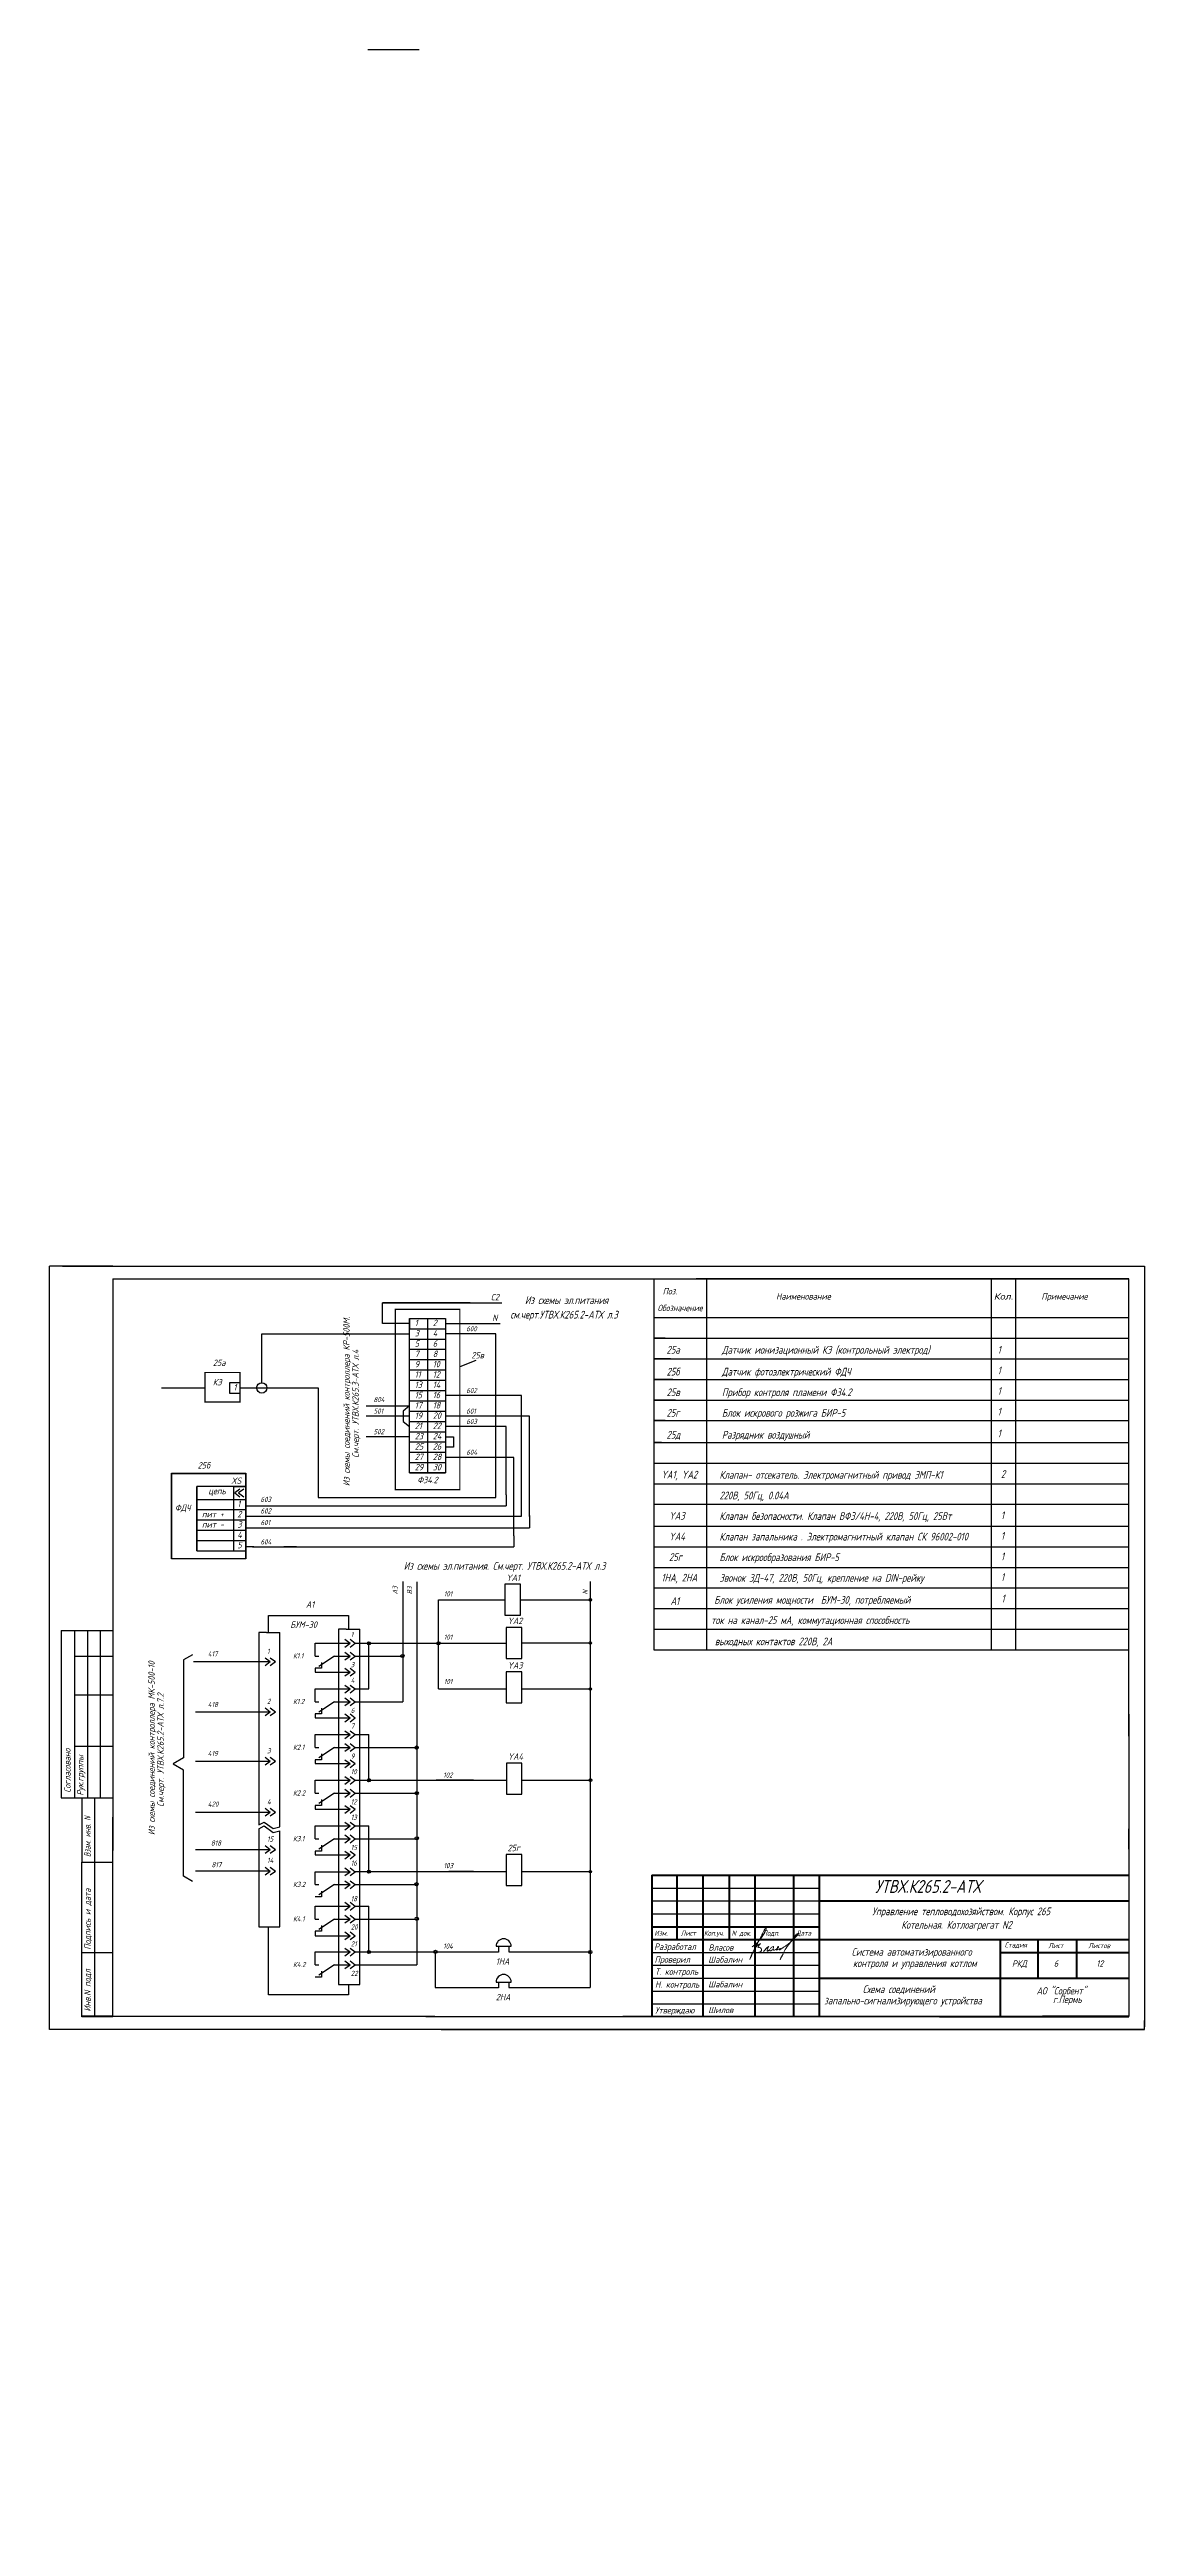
# Model space of a CAD drawing. Extents: x -4 to 1113, y 232 to 1194.
# Drawn here: x -4 to 420, y 232 to 1194 of the extents above; entities that cross this region are included whole.
import ezdxf
from ezdxf.enums import TextEntityAlignment as Align

# ---------------------------------------------------------------- set-up
doc = ezdxf.new("R2010")
doc.units = 0
doc.header["$LTSCALE"] = 20
doc.header["$MEASUREMENT"] = 0
doc.header["$PDMODE"] = 1
doc.linetypes.add('HIDDEN', pattern=[0.375, 0.25, -0.125])
doc.layers.get('0').update_dxf_attribs({"color": 4, "linetype": 'CONTINUOUS'})
doc.layers.add('1', color=7, linetype='CONTINUOUS')
doc.layers.add('проводка', color=184, linetype='CONTINUOUS')
doc.layers.add('MAIN', color=7, linetype='CONTINUOUS', lineweight=50)
doc.layers.add('Текст', color=7, linetype='CONTINUOUS', lineweight=50)
doc.styles.add('ROMANC', font='', dxfattribs={"oblique": 15, "height": 3})
doc.styles.get("Standard").update_dxf_attribs({"font": '', "oblique": 15, "height": 2.5})
doc.styles.get('ROMANC').set_extended_font_data('GOST type A')
doc.styles.get('Standard').set_extended_font_data('GOST type A')

# ---------------------------------------------------------------- blocks, each defined once
blk = doc.blocks.new('Власов')
at = {"layer": 'проводка', "lineweight": 18}
for points in [[(-0.58, 2.47), (1.27, 4.07), (2.73, 5.82), (3.82, 7.33), (4.64, 9.02), (4.84, 10.28), (4.04, 8.93), (3.16, 7.2), (1.39, 3.86), (0.52, 2.26), (-1.55, -2.37), (-0.72, -0.35), (0.34, 1.8), (1.73, 3.31), (2.62, 3.78), (2.31, 3.3), (1.91, 2.96), (1.61, 2.44), (2.21, 2.21), (2.85, 1.83), (2.99, 1.4), (2.77, 0.75), (2.36, 0.49), (2.18, 0.43), (2.07, 0.4), (1.98, 0.4)], [(3.73, 0.66), (4.37, 1.39), (4.91, 2.01), (5.22, 2.29), (5.78, 2.66), (5.59, 2.28), (5.16, 1.05), (5.19, 0.9), (5.7, 1.1), (6.25, 1.38), (6.27, 1.2), (6.3, 1.02), (7.02, 1.21), (7.63, 2.13), (7.63, 2.52), (6.76, 2.22), (6.42, 1.7)]]:
    blk.add_spline(points, degree=3, dxfattribs=at)
for points, knots in [([(7.53, 1.66), (7.5, 1.54), (7.54, 1.28), (8.01, 1.24), (8.83, 1.57), (9.1, 2.08), (9.9, 2.69), (9.43, 2.64), (9.3, 2.52), (9.14, 2.21), (9.04, 1.25), (8.71, 1.13), (8.92, 1.39), (9.3, 1.54), (9.6, 1.6)], [0, 0, 0, 0, 0.614094, 1.118723, 1.807789, 3.045572, 4.744461, 5.191863, 5.576495, 6.389957, 8.441618, 9.345517, 10.182193, 10.758393, 10.758393, 10.758393, 10.758393]), ([(9.73, 1.6), (9.73, 1.6), (10.28, 1.61), (10.33, 1.73), (10.3, 1.95), (10.1, 1.88), (9.94, 1.44), (9.82, 1.2), (10.65, 1.75), (14.06, 4.01), (14.83, 4.98), (18.2, 8.2), (16.58, 7.61), (15.42, 5.89), (12.84, 2.54), (12.14, 1.35), (11.17, -0.37), (10.2, -2.51), (10.72, -1.41), (10.96, -1), (11.17, -0.6), (11.31, -0.38), (11.4, -0.29)], [5.202172, 5.202172, 5.202172, 5.202172, 5.207482, 5.981017, 6.074049, 6.477149, 7.534813, 8.416864, 10.873297, 16.080912, 19.105162, 21.731982, 23.469351, 25.755203, 29.311429, 34.513333, 38.416271, 38.862024, 39.053994, 43.961574, 49.897464, 51.239132, 51.239132, 51.239132, 51.239132])]:
    blk.add_open_spline(points, degree=3, knots=knots, dxfattribs=at)

msp = doc.modelspace()

# ---------------------------------------------------------------- linework, layer by layer
at = {"color": 7, "linetype": 'Continuous'}
for p, q in [((119, 1194), (139, 1194)), ((20, 721.5), (-4.5, 721.5)), ((-4.5, 425), (-4.5, 721.5)), ((164, 716.5), (248, 716.5)), ((230, 716.5), (230, 701.5)), ((243, 716.5), (414.5, 716.5)), ((414.5, 716.5), (246.5, 716.5)), ((250.5, 716.5), (250.5, 572.5)), ((361, 716.5), (361, 572.5)), ((370.5, 716.5), (370.5, 572.5)), ((414.5, 547), (414.5, 716.5)), ((158.75, 707.19), (124.75, 707.19)), ((124.75, 699.19), (124.75, 707.19)), ((124.75, 707.19), (171.02, 707.19)), ((230, 709), (230, 629)), ((77.88, 676.19), (77.88, 695.19)), ((77.88, 695.19), (135.25, 695.19)), ((135.25, 699.19), (124.75, 699.19)), ((135.25, 701.19), (149.25, 701.19)), ((135.25, 641.19), (135.25, 701.19)), ((135.25, 701.19), (142.25, 701.19)), ((135.25, 701.19), (135.25, 697.19)), ((135.25, 697.19), (149.25, 697.19)), ((135.25, 693.19), (149.25, 693.19)), ((142.25, 701.19), (142.25, 641.19)), ((149.25, 701.19), (149.25, 641.19)), ((149.25, 699.19), (158.75, 699.19)), ((149.25, 699.19), (170.4, 699.19)), ((168.75, 695.19), (149.25, 695.19)), ((168.75, 631.69), (168.75, 695.19)), ((230, 701.5), (235.5, 701.5)), ((234.5, 693.5), (230, 693.5)), ((230.5, 701.5), (414.5, 701.5)), ((230.5, 693.5), (414.5, 693.5)), ((135.25, 689.19), (149.25, 689.19)), ((135.25, 685.19), (149.25, 685.19)), ((160.97, 684.8), (154.79, 682.35)), ((236.5, 685.5), (230, 685.5)), ((230.5, 685.5), (414.5, 685.5)), ((69.38, 676.19), (65.38, 676.19)), ((65.38, 676.19), (65.38, 672.19)), ((69.38, 674.19), (99.75, 674.19)), ((99.75, 674.19), (99.75, 634.69)), ((135.25, 681.19), (149.25, 681.19)), ((135.25, 677.19), (149.25, 677.19)), ((135.25, 677.19), (149.25, 677.19)), ((237.5, 677.5), (230, 677.5)), ((230.5, 677.5), (414.5, 677.5)), ((65.38, 672.19), (69.38, 672.19)), ((118.41, 667.19), (135.25, 667.19)), ((135.25, 667.19), (132.75, 665.19)), ((132.75, 665.19), (132.75, 661.19)), ((135.25, 673.19), (149.25, 673.19)), ((135.25, 669.19), (149.25, 669.19)), ((135.25, 665.19), (149.25, 665.19)), ((135.25, 665.19), (149.25, 665.19)), ((178.75, 671.19), (149.25, 671.19)), ((178.75, 624.41), (178.75, 671.19)), ((238.5, 669.5), (230, 669.5)), ((230.5, 669.5), (414.5, 669.5)), ((135.25, 663.19), (118.41, 663.19)), ((135.25, 655.19), (118.41, 655.19)), ((132.75, 661.19), (135.25, 659.19)), ((135.25, 661.19), (149.25, 661.19)), ((135.25, 661.19), (149.25, 661.19)), ((135.25, 657.19), (149.25, 657.19)), ((135.25, 657.19), (149.25, 657.19)), ((181.75, 663.19), (149.25, 663.19)), ((172.75, 659.19), (149.25, 659.19)), ((149.25, 655.19), (152.25, 655.19)), ((152.25, 655.19), (152.25, 651.19)), ((172.75, 632.69), (172.75, 659.19)), ((181.75, 624.19), (181.75, 663.19)), ((234, 661.5), (230, 661.5)), ((234.5, 661.5), (230, 661.5)), ((230.5, 661.5), (414.5, 661.5)), ((230.5, 661.5), (414.5, 661.5)), ((135.25, 653.19), (149.25, 653.19)), ((135.25, 649.19), (149.25, 649.19)), ((135.25, 645.19), (149.25, 645.19)), ((152.25, 651.19), (149.25, 651.19)), ((175.75, 647.19), (149.25, 647.19)), ((175.75, 616.69), (175.75, 647.19)), ((233, 653), (230, 653)), ((230, 651.5), (230, 572.5)), ((230, 645), (414.5, 645)), ((230.5, 653), (414.5, 653)), ((71.75, 640.89), (42.79, 640.89)), ((42.79, 640.89), (42.79, 614.91)), ((52.63, 635.91), (52.63, 630.91)), ((66.88, 635.91), (52.63, 635.91)), ((52.63, 610.91), (52.63, 635.91)), ((66.88, 635.91), (68.88, 635.91)), ((66.88, 635.91), (66.88, 631.91)), ((66.88, 635.91), (71.88, 635.91)), ((66.88, 635.91), (71.88, 635.91)), ((71.88, 635.91), (66.88, 635.91)), ((66.88, 635.91), (66.88, 610.91)), ((70.88, 635.91), (67.88, 635.91)), ((69.38, 635.91), (71.88, 635.91)), ((71.75, 635.91), (71.75, 640.89)), ((71.75, 607.94), (71.75, 640.89)), ((71.88, 610.91), (71.88, 635.91)), ((149.25, 641.19), (135.25, 641.19)), ((135.25, 641.19), (149.25, 641.19)), ((230, 637), (414.5, 637)), ((52.63, 631.41), (52.63, 610.91)), ((52.63, 630.91), (71.88, 630.91)), ((52.63, 626.91), (71.88, 626.91)), ((69.38, 634.91), (67.38, 633.41)), ((67.38, 633.41), (69.38, 631.91)), ((70.88, 634.91), (68.88, 633.41)), ((68.88, 633.41), (70.88, 631.91)), ((71.88, 628.41), (172.75, 628.41)), ((99.75, 634.69), (99.75, 631.69)), ((99.75, 631.69), (168.75, 631.69)), ((172.75, 632.69), (172.75, 628.41)), ((230, 629), (414.5, 629)), ((230.5, 629), (414.5, 629)), ((52.63, 622.91), (71.88, 622.91)), ((52.63, 618.91), (71.88, 618.91)), ((71.88, 624.41), (178.75, 624.41)), ((71.88, 619.91), (181.75, 619.91)), ((175.75, 616.69), (175.75, 612.41)), ((181.75, 624.69), (181.75, 619.91)), ((230.5, 620.5), (414.5, 620.5)), ((42.79, 614.91), (42.79, 607.94)), ((42.79, 607.94), (71.75, 607.94)), ((52.63, 614.91), (71.88, 614.91)), ((52.63, 610.91), (71.88, 610.91)), ((66.88, 610.91), (66.88, 610.91)), ((66.88, 610.91), (71.88, 610.91)), ((74.75, 612.41), (71.88, 612.41)), ((74.25, 612.41), (172.75, 612.41)), ((172.75, 612.41), (175.75, 612.41)), ((230, 612.5), (414.5, 612.5)), ((132.6, 599), (132.6, 552.3)), ((138.03, 598.93), (138.03, 516.8)), ((172.28, 597.91), (172.28, 585.91)), ((178.28, 597.91), (172.28, 597.91)), ((178.28, 585.91), (178.28, 597.91)), ((205.41, 599), (205.41, 441.3)), ((230, 604.5), (414.5, 604.5)), ((230, 596.5), (414.5, 596.5)), ((230, 588.5), (414.5, 588.5)), ((79.67, 579.22), (76.67, 579.22)), ((110.67, 580.47), (107.67, 580.47)), ((172.28, 585.91), (178.28, 585.91)), ((172.79, 581.15), (172.79, 569.15)), ((178.79, 581.15), (172.79, 581.15)), ((178.79, 569.15), (178.79, 581.15)), ((230, 580.5), (414.5, 580.5)), ((51.04, 570.58), (47.45, 568.58)), ((47.45, 568.58), (47.45, 530.58)), ((79.17, 569.41), (81.17, 567.91)), ((79.17, 566.41), (81.17, 567.91)), ((81.17, 569.41), (83.17, 567.91)), ((81.17, 566.41), (83.17, 567.91)), ((98.64, 570.05), (100.05, 570.05)), ((106.05, 570.05), (100.05, 566.05)), ((106.05, 570.05), (112.16, 570.05)), ((110.17, 576.56), (112.17, 575.06)), ((110.17, 573.56), (112.17, 575.06)), ((110.17, 571.56), (112.17, 570.06)), ((110.17, 568.56), (112.17, 570.06)), ((112.17, 576.56), (114.17, 575.06)), ((112.17, 573.56), (114.17, 575.06)), ((112.17, 571.56), (114.17, 570.06)), ((112.17, 568.56), (114.17, 570.06)), ((114.16, 570.05), (132.46, 570.05)), ((172.79, 569.15), (178.79, 569.15)), ((178.79, 575.15), (205.41, 575.15)), ((230, 572.5), (414.5, 572.5)), ((76.67, 560.65), (76.67, 551.97)), ((76.67, 559.97), (76.67, 558.38)), ((107.67, 560.65), (107.67, 551.97)), ((107.67, 559.97), (107.67, 558.38)), ((110.17, 565.31), (112.17, 563.81)), ((110.17, 562.31), (112.17, 563.81)), ((110.17, 558.81), (112.17, 557.31)), ((112.17, 565.31), (114.17, 563.81)), ((112.17, 562.31), (114.17, 563.81)), ((112.17, 558.81), (114.17, 557.31)), ((172.79, 563.88), (172.79, 551.88)), ((178.79, 563.88), (172.79, 563.88)), ((178.79, 551.88), (178.79, 563.88)), ((79.17, 549.93), (81.17, 548.43)), ((79.17, 546.93), (81.17, 548.43)), ((81.17, 549.93), (83.17, 548.43)), ((81.17, 546.93), (83.17, 548.43)), ((98.64, 552.3), (100.05, 552.3)), ((106.05, 552.3), (100.05, 548.3)), ((106.05, 552.3), (112.16, 552.3)), ((110.17, 555.81), (112.17, 557.31)), ((110.17, 553.81), (112.17, 552.31)), ((110.17, 550.81), (112.17, 552.31)), ((112.17, 555.81), (114.17, 557.31)), ((112.17, 553.81), (114.17, 552.31)), ((112.17, 550.81), (114.17, 552.31)), ((114.16, 552.3), (132.69, 552.3)), ((172.79, 551.88), (178.79, 551.88)), ((107.67, 542.22), (107.67, 540.63)), ((110.17, 547.56), (112.17, 546.06)), ((110.17, 544.56), (112.17, 546.06)), ((110.17, 541.06), (112.17, 539.56)), ((110.17, 538.06), (112.17, 539.56)), ((112.17, 547.56), (114.17, 546.06)), ((112.17, 544.56), (114.17, 546.06)), ((112.17, 541.06), (114.17, 539.56)), ((112.17, 538.06), (114.17, 539.56)), ((47.45, 530.58), (43.45, 528.19)), ((52.1, 529.26), (81.15, 529.26)), ((79.17, 530.77), (81.17, 529.27)), ((79.17, 527.77), (81.17, 529.27)), ((81.17, 530.77), (83.17, 529.27)), ((81.17, 527.77), (83.17, 529.27)), ((98.64, 534.55), (100.05, 534.55)), ((106.05, 534.55), (100.05, 530.55)), ((106.05, 534.55), (112.16, 534.55)), ((110.17, 536.06), (112.17, 534.56)), ((110.17, 533.06), (112.17, 534.56)), ((110.17, 529.81), (112.17, 528.31)), ((112.17, 536.06), (114.17, 534.56)), ((112.17, 533.06), (114.17, 534.56)), ((112.17, 529.81), (114.17, 528.31)), ((114.16, 534.55), (138.03, 534.55)), ((47.45, 525.71), (43.45, 528.1)), ((47.45, 484.52), (47.45, 525.71)), ((107.67, 525.15), (107.67, 516.47)), ((107.67, 524.47), (107.67, 522.88)), ((110.17, 526.81), (112.17, 528.31)), ((110.17, 523.31), (112.17, 521.81)), ((110.17, 520.31), (112.17, 521.81)), ((112.17, 526.81), (114.17, 528.31)), ((112.17, 523.31), (114.17, 521.81)), ((112.17, 520.31), (114.17, 521.81)), ((152.53, 521.83), (145.53, 521.83)), ((160.03, 521.83), (146.53, 521.83)), ((172.88, 528.46), (172.88, 516.46)), ((178.88, 528.46), (172.88, 528.46)), ((178.88, 516.46), (178.88, 528.46)), ((79.17, 510.97), (81.17, 509.47)), ((81.17, 510.97), (83.17, 509.47)), ((98.64, 516.8), (100.05, 516.8)), ((106.05, 516.8), (100.05, 512.8)), ((106.05, 516.8), (112.16, 516.8)), ((110.17, 518.31), (112.17, 516.81)), ((110.17, 515.31), (112.17, 516.81)), ((110.17, 512.06), (112.17, 510.56)), ((110.17, 509.06), (112.17, 510.56)), ((112.17, 518.31), (114.17, 516.81)), ((112.17, 515.31), (114.17, 516.81)), ((112.17, 512.06), (114.17, 510.56)), ((112.17, 509.06), (114.17, 510.56)), ((114.16, 516.8), (138.03, 516.8)), ((138.03, 516.8), (138.03, 450.15)), ((172.88, 516.46), (178.88, 516.46)), ((79.17, 507.97), (81.17, 509.47)), ((81.17, 507.97), (83.17, 509.47)), ((110.17, 505.56), (112.17, 504.06)), ((110.17, 502.56), (112.17, 504.06)), ((110.17, 500.56), (112.17, 499.06)), ((112.17, 505.56), (114.17, 504.06)), ((112.17, 502.56), (114.17, 504.06)), ((112.17, 500.56), (114.17, 499.06)), ((114.17, 504.06), (119.49, 504.06)), ((414.5, 495), (414.5, 503)), ((79.17, 496.48), (81.17, 494.98)), ((79.17, 493.48), (81.17, 494.98)), ((81.17, 496.48), (83.17, 494.98)), ((81.17, 493.48), (83.17, 494.98)), ((98.64, 499.05), (100.05, 499.05)), ((106.05, 499.05), (100.05, 495.05)), ((106.05, 499.05), (112.16, 499.05)), ((110.17, 497.56), (112.17, 499.06)), ((110.17, 494.31), (112.17, 492.81)), ((110.17, 491.31), (112.17, 492.81)), ((112.17, 497.56), (114.17, 499.06)), ((112.17, 494.31), (114.17, 492.81)), ((112.17, 491.31), (114.17, 492.81)), ((114.16, 499.05), (138.03, 499.05)), ((172.79, 492.96), (172.79, 480.96)), ((178.79, 492.96), (172.79, 492.96)), ((178.79, 480.96), (178.79, 492.96)), ((51.04, 482.53), (47.45, 484.52)), ((81.13, 486.57), (52.1, 486.57)), ((79.17, 488.04), (81.17, 486.54)), ((79.17, 485.04), (81.17, 486.54)), ((81.17, 488.04), (83.17, 486.54)), ((81.17, 485.04), (83.17, 486.54)), ((98.64, 481.3), (100.05, 481.3)), ((106.05, 481.3), (100.05, 477.3)), ((106.05, 481.3), (112.16, 481.3)), ((107.67, 489.65), (107.67, 480.97)), ((107.67, 488.97), (107.67, 487.38)), ((110.17, 487.81), (112.17, 486.31)), ((110.17, 484.81), (112.17, 486.31)), ((110.17, 482.81), (112.17, 481.31)), ((110.17, 479.81), (112.17, 481.31)), ((112.17, 487.81), (114.17, 486.31)), ((112.17, 484.81), (114.17, 486.31)), ((112.17, 482.81), (114.17, 481.31)), ((112.17, 479.81), (114.17, 481.31)), ((114.16, 481.3), (138, 481.3)), ((160.03, 486.33), (150.53, 486.33)), ((110.17, 474.41), (112.17, 472.91)), ((110.17, 471.41), (112.17, 472.91)), ((112.17, 474.41), (114.17, 472.91)), ((112.17, 471.41), (114.17, 472.91)), ((114.17, 472.91), (119.49, 472.91)), ((172.79, 480.96), (178.79, 480.96)), ((98.64, 467.9), (100.05, 467.9)), ((106.05, 467.9), (100.05, 463.9)), ((106.05, 467.9), (112.16, 467.9)), ((107.67, 469.07), (107.67, 467.48)), ((110.17, 469.41), (112.17, 467.91)), ((110.17, 466.41), (112.17, 467.91)), ((110.17, 462.91), (112.17, 461.41)), ((112.17, 469.41), (114.17, 467.91)), ((112.17, 466.41), (114.17, 467.91)), ((112.17, 462.91), (114.17, 461.41)), ((114.16, 467.9), (138.03, 467.9)), ((107.67, 454.15), (107.67, 442.51)), ((110.17, 459.91), (112.17, 461.41)), ((110.17, 456.66), (112.17, 455.16)), ((110.17, 453.66), (112.17, 455.16)), ((112.17, 459.91), (114.17, 461.41)), ((112.17, 456.66), (114.17, 455.16)), ((112.17, 453.66), (114.17, 455.16)), ((168.82, 457.32), (174.72, 457.32)), ((169.72, 457.32), (169.72, 455.07)), ((173.72, 457.32), (173.72, 455.18)), ((173.72, 455.17), (205.41, 455.17)), ((98.64, 450.15), (100.05, 450.15)), ((106.05, 450.15), (100.05, 446.15)), ((106.05, 450.15), (112.16, 450.15)), ((107.67, 451.32), (107.67, 449.73)), ((110.17, 451.66), (112.17, 450.16)), ((110.17, 448.66), (112.17, 450.16)), ((112.17, 451.66), (114.17, 450.16)), ((112.17, 448.66), (114.17, 450.16)), ((114.16, 450.15), (138.03, 450.15)), ((168.82, 443.45), (174.72, 443.45)), ((169.72, 443.45), (169.72, 441.19)), ((173.72, 443.45), (173.72, 441.31)), ((173.72, 441.3), (205.41, 441.3)), ((147.5, 425), (420.5, 425)), ((420.5, 425), (179, 425)), ((356, 430), (218, 430)), ((420.5, 425), (420.5, 428.5))]:
    msp.add_line(p, q, dxfattribs=at)
at = {"color": 7}
for p, q in [((0.5, 721.5), (420.5, 721.5)), ((420.5, 721.5), (420.5, 426)), ((146.44, 557.26), (146.44, 591.91)), ((146.44, 591.91), (172.28, 591.91)), ((178.28, 591.91), (205.41, 591.91)), ((51.39, 567.91), (81.09, 567.91)), ((98.64, 575.05), (112.16, 575.05)), ((98.64, 570.05), (98.64, 575.05)), ((114.16, 575.05), (172.79, 575.05)), ((119.49, 557.26), (119.49, 575.26)), ((98.61, 565.3), (98.61, 563.8)), ((101.05, 565.3), (98.61, 565.3)), ((98.61, 563.8), (112.16, 563.8)), ((101.05, 567.55), (101.05, 565.3)), ((112.02, 563.8), (112.02, 563.8)), ((52.1, 548.43), (81.13, 548.43)), ((98.64, 552.3), (98.64, 557.3)), ((98.64, 557.3), (112.16, 557.3)), ((101.05, 549.8), (101.05, 547.55)), ((114.16, 557.3), (119.49, 557.3)), ((146.44, 557.26), (172.79, 557.26)), ((178.79, 557.26), (205.41, 557.26)), ((101.05, 547.55), (98.61, 547.55)), ((98.61, 547.55), (98.61, 546.05)), ((98.61, 546.05), (112.16, 546.05)), ((98.64, 534.55), (98.64, 539.55)), ((98.64, 539.55), (112.16, 539.55)), ((112.02, 546.05), (112.02, 546.05)), ((114.17, 539.56), (119.49, 539.56)), ((119.49, 521.76), (119.49, 539.56)), ((101.05, 529.8), (98.61, 529.8)), ((98.61, 529.8), (98.61, 528.3)), ((101.05, 532.05), (101.05, 529.8)), ((98.61, 528.3), (112.16, 528.3)), ((98.64, 521.8), (112.16, 521.8)), ((98.64, 516.8), (98.64, 521.8)), ((112.02, 528.3), (112.02, 528.3)), ((114.16, 521.83), (157.53, 521.83)), ((146.53, 521.83), (172.88, 521.83)), ((178.88, 521.83), (205.51, 521.83)), ((98.61, 512.05), (98.61, 510.55)), ((101.05, 512.05), (98.61, 512.05)), ((98.61, 510.55), (112.16, 510.55)), ((101.05, 514.3), (101.05, 512.05)), ((112.02, 510.55), (112.02, 510.55)), ((52.1, 509.46), (81.17, 509.46)), ((76.67, 504.51), (78.75, 505.55)), ((76.67, 503.01), (78.75, 504.05)), ((78.75, 505.55), (82.25, 503.05)), ((78.75, 504.05), (82.25, 501.55)), ((82.25, 503.05), (84.92, 503.72)), ((82.25, 501.55), (84.92, 502.22)), ((98.64, 499.05), (98.64, 504.05)), ((98.64, 504.05), (112.16, 504.05)), ((119.49, 486.26), (119.49, 504.06)), ((52.1, 494.96), (81.16, 494.96)), ((101.05, 494.3), (98.61, 494.3)), ((98.61, 494.3), (98.61, 492.8)), ((98.61, 492.8), (112.16, 492.8)), ((101.05, 496.55), (101.05, 494.3)), ((112.02, 492.8), (112.02, 492.8)), ((98.64, 486.3), (112.16, 486.3)), ((98.64, 481.3), (98.64, 486.3)), ((114.16, 486.33), (157.53, 486.33)), ((146.44, 486.33), (172.79, 486.33)), ((178.79, 486.33), (205.41, 486.33)), ((101.05, 476.55), (98.61, 476.55)), ((98.64, 472.9), (112.16, 472.9)), ((98.64, 467.9), (98.64, 472.9)), ((101.05, 478.8), (101.05, 476.55)), ((112.02, 472.9), (112.02, 472.9)), ((119.49, 455.13), (119.49, 472.91)), ((98.61, 463.15), (98.61, 461.37)), ((101.05, 463.15), (98.61, 463.15)), ((101.05, 465.4), (101.05, 463.15)), ((98.61, 461.37), (112.16, 461.37)), ((98.64, 450.15), (98.64, 455.15)), ((98.64, 455.15), (112.16, 455.15)), ((112.02, 455.15), (112.02, 455.15)), ((114.16, 455.19), (169.82, 455.19)), ((114.16, 455.17), (119.49, 455.17)), ((145.15, 455.19), (145.15, 441.31)), ((101.05, 445.4), (98.61, 445.4)), ((101.05, 447.65), (101.05, 445.4)), ((145.15, 441.31), (169.82, 441.31)), ((201, 425), (-4.5, 425)), ((280.5, 425), (195, 425)), ((205, 430), (205, 430))]:
    msp.add_line(p, q, dxfattribs=at)
at = {"color": 7, "lineweight": 30}
for p, q in [((20, 716.5), (219, 716.5)), ((20, 716.5), (20, 494.5)), ((414.5, 547.5), (414.5, 430)), ((20, 430), (20, 507.5)), ((145, 430), (20, 430))]:
    msp.add_line(p, q, dxfattribs=at)
at = {"color": 7, "linetype": 'Continuous', "lineweight": 30}
for p, q in [((204.5, 716.5), (386, 716.5)), ((383, 716.5), (414.5, 716.5)), ((414.5, 538.92), (414.5, 716.5)), ((76.67, 579.22), (76.67, 558.38)), ((79.67, 579.22), (84.92, 579.22)), ((80.5, 579.22), (80.5, 585.84)), ((80.5, 585.84), (111.5, 585.84)), ((84.92, 560.31), (84.92, 579.22)), ((107.67, 580.47), (107.67, 558.38)), ((110.67, 580.47), (115.92, 580.47)), ((111.5, 585.84), (111.5, 580.47)), ((115.92, 560.31), (115.92, 580.47)), ((76.67, 560.65), (76.67, 504.51)), ((84.92, 503.72), (84.92, 561.83)), ((107.67, 560.65), (107.67, 499.01)), ((115.92, 498.47), (115.92, 561.83)), ((76.67, 503.01), (76.67, 464.87)), ((84.92, 464.87), (84.92, 502.22)), ((107.67, 503.01), (107.67, 445.12)), ((115.92, 442.51), (115.92, 502.22)), ((76.67, 464.87), (84.92, 464.87)), ((80.5, 438.48), (80.5, 464.87)), ((111.5, 438.48), (80.5, 438.48)), ((107.67, 442.51), (115.92, 442.51)), ((111.5, 442.51), (111.5, 438.48)), ((141.5, 430), (414.5, 430))]:
    msp.add_line(p, q, dxfattribs=at)
at = {"color": 7, "linetype": 'HIDDEN'}
msp.add_line((91.38, 612.41), (85.88, 612.41), dxfattribs=at)
at = {"color": 0, "linetype": 'Continuous', "lineweight": 40}
for p, q in [((229.27, 484.95), (414.5, 484.95)), ((239.02, 484.95), (239.02, 459.95)), ((249.02, 484.95), (249.02, 429.95)), ((259.27, 484.95), (259.27, 459.95)), ((269.27, 484.95), (269.27, 429.95)), ((284.27, 484.95), (284.27, 429.95)), ((294.27, 484.95), (294.27, 429.95)), ((294.27, 474.95), (414.27, 474.95)), ((229.27, 464.95), (294.27, 464.95)), ((229.27, 459.95), (414.5, 459.95)), ((294.27, 444.95), (414.27, 444.95))]:
    msp.add_line(p, q, dxfattribs=at)
at = {"color": 0, "linetype": 'ByBlock', "lineweight": 40}
for p, q in [((229.27, 484.95), (229.27, 430)), ((364.65, 430), (364.65, 459.95)), ((364.65, 454.95), (414.65, 454.95)), ((379.27, 444.95), (379.27, 459.95)), ((394.27, 444.95), (394.27, 459.95))]:
    msp.add_line(p, q, dxfattribs=at)
at = {"color": 0, "linetype": 'Continuous'}
for p, q in [((229.27, 479.95), (294.27, 479.95)), ((229.27, 474.95), (294.27, 474.95)), ((229.27, 469.95), (294.27, 469.95)), ((229.27, 454.95), (294.27, 454.95)), ((229.27, 449.95), (294.27, 449.95)), ((229.27, 449.95), (294.27, 449.95)), ((229.27, 444.95), (294.27, 444.95)), ((229.27, 439.95), (294.27, 439.95)), ((229.27, 434.95), (294.27, 434.95))]:
    msp.add_line(p, q, dxfattribs=at)
at = {"color": 7, "lineweight": 40}
msp.add_line((414.5, 430, -1), (380.93, 430, -1), dxfattribs=at)
at = {"color": 7, "linetype": 'Continuous', "const_width": 0.5}
for points in [[(129.75, 704.69), (149.75, 704.69), (154.75, 704.69), (154.75, 634.69), (129.75, 634.69), (129.75, 704.69)], [(55.88, 674.19), (38.88, 674.19)], [(55.88, 680.19), (69.38, 680.19), (69.38, 668.69), (55.88, 668.69), (55.88, 680.19)], [(71.75, 640.89), (71.75, 607.94), (42.79, 607.94), (42.79, 631.41)], [(42.79, 630.91), (42.79, 640.89), (71.75, 640.89), (71.75, 635.91)]]:
    msp.add_lwpolyline(points, dxfattribs=at)
at = {"color": 7, "linetype": 'Continuous'}
for centre, radius in [((77.88, 674.19), 2), ((205.41, 591.91), 0.509), ((205.41, 575.15), 0.509), ((205.41, 557.26), 0.509), ((205.51, 521.83), 0.509), ((205.41, 486.33), 0.509)]:
    msp.add_circle(centre, radius, dxfattribs=at)
at = {"color": 7}
for centre in [(119.49, 575.01), (132.46, 570.08), (146.44, 575.01), (137.99, 534.51), (119.49, 521.83), (138.02, 516.8), (138.03, 499.26), (119.49, 486.33), (137.94, 481.44), (138.03, 468.01), (119.49, 455.13), (145.28, 455.17), (205.38, 455.06)]:
    msp.add_circle(centre, 0.629, dxfattribs=at)
for centre in [(171.76, 457.32), (171.76, 443.45)]:
    msp.add_arc(centre, 2.94, 0.00577, 179.99423, dxfattribs=at)
at = {"color": 7, "linetype": 'Continuous'}
for p in [(294.5, 372), (294.5, 372), (294.5, 362), (294.5, 362), (294.5, 352), (294.5, 352), (294.5, 342), (294.5, 342), (294.5, 332), (294.5, 332), (294.5, 322), (294.5, 322), (294.5, 312), (294.5, 312), (294.5, 302), (294.5, 302), (294.5, 292), (294.5, 292), (294.5, 282), (294.5, 282), (294.5, 272), (294.5, 272), (294.5, 262), (294.5, 262), (294.5, 252), (294.5, 252), (294.5, 242), (294.5, 242), (294.5, 232), (294.5, 232)]:
    msp.add_point(p, dxfattribs=at)
at = {"layer": '1', "color": 7, "linetype": 'Continuous', "lineweight": 30}
for p, q in [((-0.01, 580), (-0.01, 515)), ((20, 430), (13, 430))]:
    msp.add_line(p, q, dxfattribs=at)
at = {"layer": '1', "color": 7, "linetype": 'Continuous', "lineweight": 40}
for p, q in [((20, 430), (8, 430)), ((340.93, 430), (414.5, 430))]:
    msp.add_line(p, q, dxfattribs=at)
at = {"layer": 'MAIN', "color": 7, "linetype": 'Continuous', "lineweight": 30}
for p, q in [((-0.01, 580), (19.99, 580)), ((5.18, 580), (5.18, 515)), ((10.18, 580), (10.18, 515)), ((15.18, 580), (15.18, 515)), ((5.18, 570), (19.99, 570)), ((5.18, 555), (19.99, 555)), ((5.18, 535), (19.99, 535)), ((-0.01, 515), (19.99, 515)), ((7.99, 514.98), (7.99, 489.98)), ((12.99, 514.98), (12.99, 429.98)), ((7.99, 429.98), (7.99, 489.98)), ((7.99, 489.98), (19.99, 489.98)), ((7.99, 454.98), (19.99, 454.98))]:
    msp.add_line(p, q, dxfattribs=at)

# ---------------------------------------------------------------- block references
at = {"color": 0, "lineweight": 25}
msp.add_blockref('Власов', (268.87, 454.6, -10), dxfattribs=at)

# ---------------------------------------------------------------- texts
at = {"color": 7, "linetype": 'Continuous', "oblique": 15}
for s, height, p in [('Поз.', 2.5, (233.5, 710.5)), ('С2', 2.5, (166.81, 708.19)), ('N', 2.5, (167.31, 700.19)), ('см.черт.УТВХ.К265.2-АТХ л.3', 3, (174.34, 701.14)), ('Из схемы эл.питания', 3, (180.02, 706.76)), ('Наименование', 2.5, (277.5, 708.5)), ('Примечание', 2.5, (380.5, 708.5)), ('3', 2.5, (137.25, 694.19)), ('5', 2.5, (137.25, 690.19)), ('1', 2.5, (137.25, 698.19)), ('2', 2.5, (144.25, 698.19)), ('4', 2.5, (144.25, 694.19)), ('6', 2.5, (144.25, 690.19)), ('600', 2, (157.25, 696.19)), ('25а', 2.5, (58.88, 682.69)), ('9', 2.5, (137.25, 682.19)), ('7', 2.5, (137.25, 686.19)), ('8', 2.5, (144.25, 686.19)), ('10', 2.5, (144.25, 682.19)), ('25в', 2.5, (159.22, 685.64)), ('25а', 3, (235, 687.5)), ('Датчик ионизационный КЭ (контрольный электрод)', 3, (256.5, 687.5)), ('1', 3, (363.5, 687.5)), ('КЭ', 2.5, (58.88, 675.19)), ('1', 2.5, (66.88, 673.19)), ('11', 2.5, (137.25, 678.19)), ('13', 2.5, (137.25, 674.19)), ('12', 2.5, (144.25, 678.19)), ('14', 2.5, (144.25, 674.19)), ('602', 2, (157.25, 672.19)), ('25б', 3, (235, 679)), ('25в', 3, (235, 671)), ('Датчик фотоэлектрический ФДЧ', 3, (256.5, 679)), ('Прибор контроля пламени Ф34.2', 3, (256.5, 671)), ('1', 3, (363.5, 679.5)), ('1', 3, (363.5, 671.5)), ('501', 2, (121.25, 664.19)), ('804', 2, (121.25, 668.69)), ('15', 2.5, (137.25, 670.19)), ('17', 2.5, (137.25, 666.19)), ('19', 2.5, (137.25, 662.19)), ('20', 2.5, (144.25, 662.19)), ('16', 2.5, (144.25, 670.19)), ('18', 2.5, (144.25, 666.19)), ('601', 2, (157.25, 664.19)), ('25г', 3, (235, 663)), ('Блок искрового розжига БИР-5', 3, (256.5, 663)), ('1', 3, (363.5, 663.5)), ('502', 2, (121.25, 656.19)), ('21', 2.5, (137.25, 658.19)), ('23', 2.5, (137.25, 654.19)), ('22', 2.5, (144.25, 658.19)), ('24', 2.5, (144.25, 654.19)), ('603', 2, (157.25, 660.19)), ('25д', 3, (235, 654.5)), ('Разрядник воздушный ', 3, (256.5, 654.5)), ('1', 3, (363.5, 655)), ('25б', 2.5, (53, 642.89)), ('25', 2.5, (137.25, 650.19)), ('27', 2.5, (137.25, 646.19)), ('29', 2.5, (137.25, 642.19)), ('26', 2.5, (144.25, 650.19)), ('28', 2.5, (144.25, 646.19)), ('30', 2.5, (144.25, 642.19)), ('604', 2, (157.25, 648.19)), ('XS', 2.5, (66, 636.91)), ('Ф34.2', 2.5, (138.25, 637.19)), ('YA1, YA2', 3, (232.95, 639.01)), ('Клапан- отсекатель. Электромагнитный привод ЭМП-К1 ', 3, (255.53, 638.93)), ('2', 3, (364.8, 639.24)), ('ФДЧ', 2.5, (44.16, 626.41)), ('пит +', 2.5, (54.63, 623.91)), ('цепь', 2.5, (57.13, 632.91)), ('2', 2.5, (68.38, 623.91)), ('1', 2.5, (68.38, 627.91)), ('603', 2, (77.38, 629.91)), ('602', 2, (77.38, 625.41)), ('YA3', 3, (235.96, 623.01)), ('220В, 50Гц, 0.04А', 3, (255.53, 630.93)), ('Клапан безопасности. Клапан ВФ3/4Н-4, 220В, 50Гц, 25Вт ', 3, (255.53, 622.93)), ('1', 3, (364.8, 623.24)), ('пит -', 2.5, (54.63, 619.91)), ('3', 2.5, (68.38, 619.91)), ('4', 2.5, (68.38, 615.91)), ('601', 2, (77.38, 620.91)), ('YA4', 3, (235.96, 615.01)), ('Клапан запальника . Электромагнитный клапан СК 96002-010 ', 3, (255.53, 614.93)), ('1', 3, (364.8, 615.24)), ('5', 2.5, (68.38, 611.91)), ('604', 2, (77.38, 613.41)), ('Из схемы эл.питания. См.черт. УТВХ.К265.2-АТХ л.3', 3, (132.96, 603.55)), ('25г', 3, (235.96, 607.01)), ('Блок искрообразования БИР-5', 3, (255.53, 606.93)), ('1', 3, (364.8, 607.24)), ('YA1', 2.5, (172.78, 599.22)), ('1НА, 2НА', 3, (232.99, 599.01)), ('Звонок ЗД-47, 220В, 50Гц, крепление на DIN-рейку', 3, (255.53, 598.93)), ('1', 3, (364.8, 599.24)), ('А1', 2.5, (95, 588.84)), ('101', 2, (148.54, 593.21)), ('А1', 3, (236.5, 589.88)), ('Блок усиления мощности  БУМ-30, потребляемый ', 3, (253.5, 590.38)), ('1', 3, (365, 590.88)), ('БУМ-30', 2.5, (88.93, 581)), ('1', 2, (112.42, 577.41)), ('101', 2, (148.54, 576.4)), ('YA2', 2.5, (173.29, 582.47)), (' ток на канал-25 мА, коммутационная способность', 3, (250.75, 582.5)), ('выходных контактов 220В, 2А', 3, (253.75, 574.25)), ('417', 2, (56.91, 569.87)), ('1', 2, (79.92, 570.91)), ('К1.1', 2, (90.01, 569.13)), ('3', 2, (112.42, 565.72)), ('YA3', 2.5, (173.29, 565.19)), ('4', 2, (112.42, 559.66)), ('101', 2, (148.54, 559.13)), ('418', 2, (56.91, 550.21)), ('2', 2, (79.92, 551.47)), ('К1.2', 2, (90.01, 551.38)), ('6', 2, (112.42, 547.97)), ('7', 2, (112.42, 541.91)), ('419', 2, (56.91, 531.21)), ('3', 2, (79.92, 532.28)), ('К2.1', 2, (90.01, 533.63)), ('9', 2, (112.42, 530.22)), ('YA4', 2.5, (173.38, 529.77)), ('10', 2, (112.42, 524.16)), ('102', 2, (148.28, 522.83)), ('420', 2, (56.91, 511.55)), ('4', 2, (79.92, 512.47)), ('К2.2', 2, (90.01, 515.88)), ('12', 2, (112.42, 512.47)), ('13', 2, (112.42, 506.41)), ('15', 2, (79.92, 497.98)), ('14', 2, (79.92, 489.7)), ('К3.1', 2, (90.01, 498.13)), ('15', 2, (112.42, 494.72)), ('16', 2, (112.42, 488.66)), ('25г', 2.5, (173.29, 494.27)), ('К3.2', 2, (90.01, 480.38)), ('103', 2, (148.44, 487.66)), ('18', 2, (112.42, 474.82)), ('Управление тепловодохозяйством. Корпус 265', 3, (314.83, 469.4)), ('К4.1', 2, (90.01, 466.99)), ('20', 2, (112.42, 463.82)), ('Котельная. Котлоагрегат N2', 3, (326.11, 464.15)), ('21', 2, (112.42, 457.26)), ('104', 2, (148.28, 456.42)), ('1HA', 2.5, (168.72, 450.19)), ('Система автоматизированного ', 3, (306.84, 453.65)), ('К4.2', 2, (90.01, 449.24)), ('22', 2, (112.42, 445.82)), ('контроля и управления котлом', 3, (307.35, 449.25)), ('2HA', 2.5, (168.72, 436.32)), ('запально-сигнализирующего устройства', 3, (296.18, 434.75)), ('Схема соединений', 3, (311.16, 439.15))]:
    msp.add_text(s, height=height, dxfattribs=at).set_placement(p)
for s, width, p, p2 in [('Обозначение', 1.107345, (231.5, 704), (249, 704)), ('Кол.', 1.5, (362, 708.5), (369.5, 708.5))]:
    msp.add_text(s, height=2.5, dxfattribs=dict(at, width=width)).set_placement(p, p2, align=Align.FIT)
for s, height, p in [('Из схемы соединений контроллера КР-500М.', 2.5, (112, 636.04)), ('См.черт. УТВХ.К265.3-АТХ л.4', 2.5, (115.5, 647.02)), ('А3', 2, (130.63, 594)), ('В3', 2, (136.23, 594.06)), ('N', 2, (204.41, 594)), ('Из схемы соединений контроллера МК-500-10', 2.5, (36.33, 500.52)), ('См.черт. УТВХ.К265.2-АТХ л.7.2', 2.5, (39.83, 511.49))]:
    msp.add_text(s, height=height, rotation=90, dxfattribs=at).set_placement(p)
at = {"color": 0, "linetype": 'Continuous', "oblique": 15}
for s, height, p in [('УТВХ.К265.2-АТХ', 5, (315.97, 478.07)), ('Изм.', 2, (230.27, 461.45)), ('Лист', 2, (240.52, 461.45)), ('Коп.уч.', 2, (249.52, 461.45)), ('N док.', 2, (260.27, 461.45)), ('Подп.', 2, (272.27, 461.45)), ('Дата', 2, (285.27, 461.45)), ('Разработал', 2.5, (230.18, 455.92)), ('Проверил', 2.5, (230.34, 450.95)), ('Шабалин', 2.4, (251.17, 450.95)), ('Власов', 2.4, (251.27, 455.65)), ('Стадия', 2, (366.27, 456.86)), ('Лист', 2, (383.2, 456.6)), ('Листов ', 2, (398.72, 456.6)), ('Н. контроль', 2.5, (230.52, 441.26)), ('Т. контроль', 2.5, (230.52, 446.26)), ('Шабалин', 2.4, (251.17, 441.36)), ('Утверждаю', 2.5, (230.49, 431.23)), ('Шилов', 2.4, (251.17, 431.36)), ('АО "Сорбент"', 2.8, (378.62, 438.65)), ('г.Пермь', 2.8, (385.02, 435.32))]:
    msp.add_text(s, height=height, dxfattribs=at).set_placement(p)
at = {"layer": 'MAIN', "color": 7, "linetype": 'Continuous', "lineweight": -3, "oblique": 15}
for s, p in [('Согласовано', (3.66, 517)), ('Рук.группы', (8.66, 515.83))]:
    msp.add_text(s, height=2.5, rotation=90, dxfattribs=at).set_placement(p)
at = {"layer": 'MAIN', "color": 7, "linetype": 'Continuous', "lineweight": -3, "style": 'ROMANC', "oblique": 15, "width": 0.8}
msp.add_text('Взам. инв. N', height=2.5, rotation=90, dxfattribs=at).set_placement((11.46, 491.98))
at = {"layer": 'MAIN', "color": 7, "linetype": 'Continuous', "lineweight": -3, "oblique": 15}
for s, p in [('818', (58.13, 496.43)), ('817', (58.39, 488.01))]:
    msp.add_text(s, height=2, dxfattribs=at).set_placement(p)
at = {"layer": 'MAIN', "color": 7, "linetype": 'Continuous', "lineweight": -3, "style": 'ROMANC', "oblique": 15}
for s, p in [('Подпись и дата', (11.51, 455.98)), ('Инв.N подл', (11.46, 431.98))]:
    msp.add_text(s, height=2.5, rotation=90, dxfattribs=at).set_placement(p)
at = {"layer": 'Текст', "lineweight": -3, "oblique": 15}
for s, p in [('РКД', (369.07, 449.38, 10)), ('6', (385.32, 449.38, 10)), ('12', (401.82, 449.38, 10))]:
    msp.add_text(s, height=2.5, dxfattribs=at).set_placement(p)

doc.saveas('drawing.dxf')
